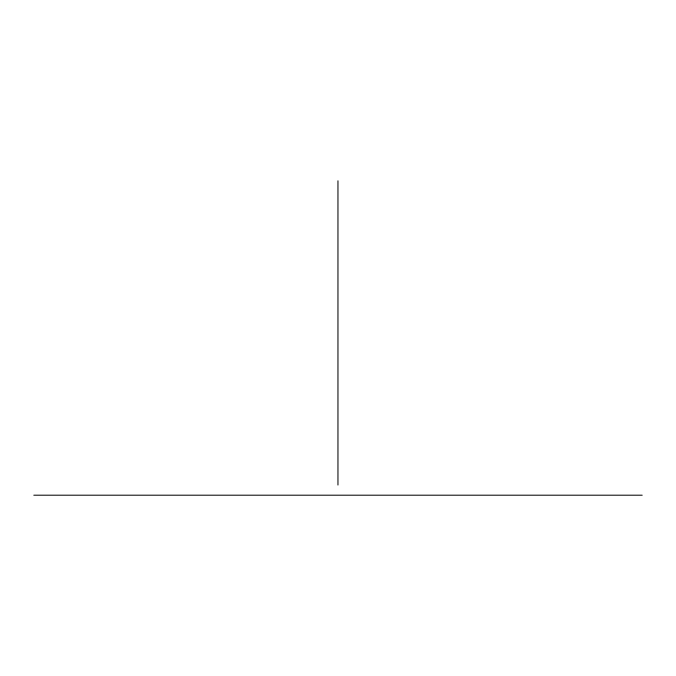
<?xml version="1.0" encoding="UTF-8"?>
<svg xmlns="http://www.w3.org/2000/svg" width="676" height="676" viewBox="0 0 676 676"><rect width="100%" height="100%" fill="white"/><g stroke="black" fill="none" stroke-linecap="round" stroke-linejoin="round"><path stroke-width="1.01" d="M33.8 495.195L642.2 495.195M337.958 180.805L337.958 485.047"/></g></svg>
